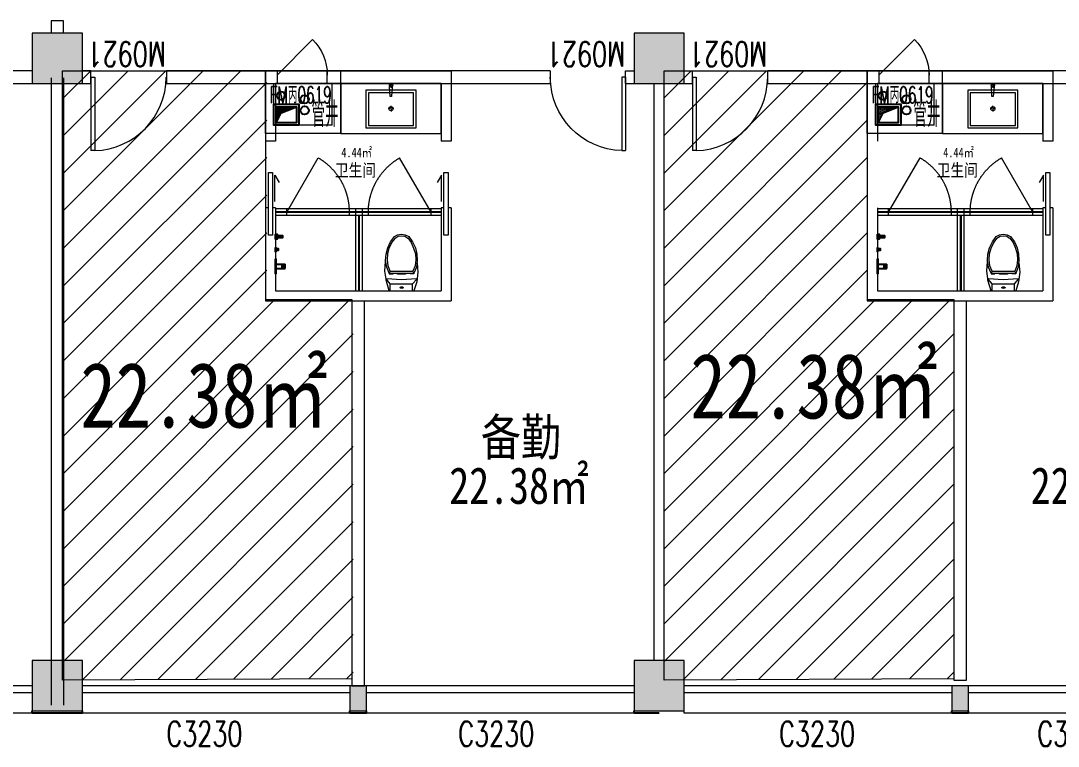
# Model space of a CAD drawing. Header units: millimetres. Extents: x 164760 to 3716174, y -1766400 to 11969.
# Drawn here: x 3548239 to 3560651, y -1520795 to -1512122 of the extents above; entities that cross this region are included whole.
import ezdxf

# ---------------------------------------------------------------- set-up
doc = ezdxf.new("R2010")
doc.units = ezdxf.units.MM
doc.header["$LTSCALE"] = 1000
doc.set_wipeout_variables(frame=1)
doc.linetypes.add('DOT', pattern=[0.2, 0.1, -0.1])
doc.linetypes.add('HIDDEN', pattern=[0.375, 0.25, -0.125, 0, 0])
doc.layers.get('0').update_dxf_attribs({"color": 253, "linetype": 'CONTINUOUS'})
for name, color, linetype, lineweight in [('COLUMN', 253, 'CONTINUOUS', 0), ('DOOR【门】', 253, 'CONTINUOUS', 0), ('FF-Door【门】', 253, 'CONTINUOUS', 0), ('FF-FIXT【洁具】', 253, 'CONTINUOUS', 0), ('FF-FURN【成品家私】', 253, 'CONTINUOUS', 0), ('FF-Win【窗】', 253, 'CONTINUOUS', 0), ('MK【门槛线】', 253, 'CONTINUOUS', 0), ('PUB_HATCH', 253, 'CONTINUOUS', 0), ('RC-Modelling【天花造型】', 253, 'CONTINUOUS', 0), ('RC-Text【天花文字】', 253, 'CONTINUOUS', 0), ('TXT【平面空间文字】', 253, 'CONTINUOUS', 0), ('WALL', 253, 'CONTINUOUS', 0), ('Wall【墙体】', 253, 'CONTINUOUS', 0), ('Wall【新建墙】', 253, 'CONTINUOUS', 0), ('WINDOW', 253, 'CONTINUOUS', 0), ('Xline【辅助线】', 253, 'CONTINUOUS', 0)]:
    doc.layers.add(name, color=color, linetype=linetype, lineweight=lineweight)
for name, color, linetype in [('DIM_LEAD', 253, 'CONTINUOUS'), ('FC-Text Annotation', 253, 'CONTINUOUS'), ('FF-FIXT', 253, 'CONTINUOUS'), ('PUB_TEXT', 253, 'CONTINUOUS'), ('SURFACE', 253, 'CONTINUOUS'), ('VPIPE-污水', 253, 'CONTINUOUS'), ('VPIPE-热给水', 253, 'CONTINUOUS'), ('VPIPE-给水', 253, 'CONTINUOUS'), ('WINDOW_TEXT', 253, 'CONTINUOUS'), ('填充', 253, 'CONTINUOUS'), ('洁具', 253, 'CONTINUOUS'), ('风道（排气道）', 253, 'CONTINUOUS')]:
    doc.layers.add(name, color=color, linetype=linetype)
doc.styles.add('-宋体', font='', dxfattribs={"width": 0.8})
doc.styles.add('_TCH_WINDOW', font='SIMPLEX', dxfattribs={"bigfont": 'GBCBIG'})
doc.styles.get("Standard").update_dxf_attribs({"font": 'GBENOR', "bigfont": 'GBCBIG'})
doc.styles.add('SUN', font='romans.shx', dxfattribs={"width": 0.8, "bigfont": 'hzdx.shx'})
doc.styles.add('宋体', font='', dxfattribs={"width": 0.7})
doc.styles.add('文字', font='')
doc.styles.get('-宋体').set_extended_font_data('SimSun')
doc.styles.get('宋体').set_extended_font_data('SimSun')
doc.styles.get('文字').set_extended_font_data('SimSun')

# ---------------------------------------------------------------- blocks, each defined once
blk = doc.blocks.new('$WINLIB2D$00000004')
for p, q in [((-0.5, 0.5), (0.5, 0.5)), ((-0.5, 0.5), (-0.5, -0.5)), ((0.5, -0.5), (0.5, 0.5)), ((-0.5, 0.2405796575893152), (0.5, 0.2405796575893152)), ((-0.5, -0.5), (0.5, -0.5))]:
    blk.add_line(p, q)
blk = doc.blocks.new('海龙_0918165925')
at = {"layer": 'PUB_HATCH'}
for points in [[(17700, -9000.000000011409), (18300, -9000.000000011409), (18300, -8400.000000011409), (17700, -8400.000000011409)], [(24899.99999999907, -9000.000000011409), (25499.99999999907, -9000.000000011409), (25499.99999999907, -8400.000000011409), (24899.99999999907, -8400.000000011409)], [(17700, -16500.00000001141), (18300, -16500.00000001141), (18300, -15900.00000001141), (17700, -15900.00000001141)], [(24899.99999999907, -16500.00000001117), (25499.99999999907, -16500.00000001117), (25499.99999999907, -15900.00000001117), (24899.99999999907, -15900.00000001117)], [(21700.00000001211, -16200.00000000884), (21499.99999991059, -16200.00000000884), (21499.99999991059, -16500.00000000884), (21700.00000001211, -16500.00000000884)], [(28900.00000001211, -16200.00000000163), (28700.00000001211, -16200.00000000163), (28700.00000001211, -16500.00000000163), (28900.00000001211, -16500.00000000163)]]:
    blk.add_hatch(color=256, dxfattribs=at).paths.add_polyline_path(points)
at = {"layer": 'COLUMN'}
for p, q in [((18300, -8400.000000011409), (17700, -8400.000000011409)), ((17700, -8400.000000011409), (17700, -9000.000000011409)), ((18300, -9000.000000011409), (18300, -8400.000000011409)), ((25499.99999999907, -8400.000000011409), (24899.99999999907, -8400.000000011409)), ((24899.99999999907, -8400.000000011409), (24899.99999999907, -9000.000000011409)), ((25499.99999999907, -9000.000000011409), (25499.99999999907, -8400.000000011409)), ((17700, -9000.000000011409), (18300, -9000.000000011409)), ((24899.99999999907, -9000.000000011409), (25499.99999999907, -9000.000000011409)), ((18300, -15900.00000001141), (17700, -15900.00000001141)), ((17700, -15900.00000001141), (17699.99999991059, -16200.00000000489)), ((18300.00000011362, -16200.00000001606), (18300, -15900.00000001141)), ((25499.99999999907, -15900.00000001117), (24899.99999999907, -15900.00000001117)), ((24899.99999999907, -15900.00000001117), (24899.99999991059, -16200.00000001932)), ((25500.00000011362, -16200.00000000163), (25499.99999999907, -15900.00000001117)), ((17700, -16500.00000001141), (18300, -16500.00000001141)), ((24899.99999999907, -16500.00000001117), (25499.99999999907, -16500.00000001117))]:
    blk.add_line(p, q, dxfattribs=at)
blk = doc.blocks.new('$DorLib2D$00000001')
for p, q in [((0.45, 0.975), (0.5000000000000002, 0.975)), ((0.45, 0), (0.45, 0.975)), ((0.5, 0), (0.5, 0.975)), ((0.5, 0), (0.45, 0))]:
    blk.add_line(p, q)
at = {"lineweight": 13}
blk.add_arc((0.475, 0), 0.975, 91.4692835813538, 180, dxfattribs=at)
blk = doc.blocks.new('PQD')
at = {"layer": '填充'}
h = blk.add_hatch(dxfattribs=at)
h.set_pattern_fill('DOTS', color=256, scale=10, style=0)
h.set_pattern_definition([(0, (0, 0), (7.9375, 15.875), [0, -15.875])])
h.paths.add_polyline_path([(517039.3606534046, 222520.7432957545), (516799.3606534047, 222520.7432957545), (516799.3606534047, 222330.7432957545), (516857.0893016653, 222450.5852683169)])
blk.add_lwpolyline([(516799.3606534047, 222330.7432957545), (516857.0893016653, 222450.5852683169), (517039.3606534046, 222520.7432957545)], dxfattribs=at)
at = {"layer": '风道（排气道）'}
for points in [[(516769.3606534046, 222550.7432957545), (517069.3606534046, 222550.7432957545), (517069.3606534046, 222300.7432957546), (516769.3606534046, 222300.7432957546)], [(516799.3606534047, 222520.7432957545), (517039.3606534046, 222520.7432957545), (517039.3606534046, 222330.7432957545), (516799.3606534047, 222330.7432957545)]]:
    blk.add_lwpolyline(points, close=True, dxfattribs=at)
blk = doc.blocks.new('$DorLib2D$00000114')
at = {"color": 0}
blk.add_line((0.4999999999999965, 3.6e-15), (-0.2071067811864751, 0.7071067811864858), dxfattribs=at)
blk.add_arc((0.5000000000013856, -1.1546e-12), 1.000000000001696, 135, 180, dxfattribs=at)
blk = doc.blocks.new('ZL_08130967')
at = {"layer": 'WINDOW'}
for p, q in [((-300.0000002686866, -374.2640686905361), (300.000000268803, -374.2640686906525)), ((-300.0000002686866, -374.2640686905361), (-300.0000002686866, -524.2640686903324)), ((300.000000268803, -524.2640686906525), (300.000000268803, -374.2640686906526)), ((-300.000000268803, -524.2640686906525), (300.000000268803, -524.2640686906525))]:
    blk.add_line(p, q, dxfattribs=at)
at = {"layer": 'WINDOW', "xscale": -600, "yscale": 600, "zscale": -600}
blk.add_blockref('$DorLib2D$00000114', (2.594897524e-07, -424.2640687119565), dxfattribs=at)
blk = doc.blocks.new('ZL_08155714')
at = {"layer": 'VPIPE-污水'}
blk.add_circle((-129.1592930657789, -712.0164852384477), 50, dxfattribs=at)
at = {"layer": 'VPIPE-热给水'}
blk.add_circle((153.8974417122081, -888.4944701527711), 50, dxfattribs=at)
at = {"layer": 'VPIPE-给水'}
blk.add_circle((153.8974417112767, -754.4488298522773), 50, dxfattribs=at)
at = {"layer": 'WALL'}
for p, q in [((-314.6437028925866, -1164.930908717448), (-314.6437028953806, -414.930906051537)), ((-314.6437028953806, -414.930906051537), (585.3562970589846, -414.9309060524683)), ((585.3562970589846, -1164.930908717215), (585.3562970589846, -414.9309060524683)), ((-214.64370288793, -1064.930908736074), (-214.6437028869986, -564.9309060706291)), ((-214.6437028869986, -564.9309060706291), (485.356297058519, -564.9309060713276)), ((485.356297058519, -1064.930908717681), (485.356297058519, -564.9309060713276)), ((485.356297058519, -1064.930908717681), (-214.6437028902583, -1064.930908714421)), ((585.3562970589846, -1164.930908717215), (-314.6437028925866, -1164.930908717448))]:
    blk.add_line(p, q, dxfattribs=at)
at = {"layer": 'WINDOW'}
for p, q in [((-175.1417361088097, -414.9309060522354), (424.8582644285634, -414.9309060522354)), ((-175.1417361088097, -414.9309060522354), (-175.1417361088097, -564.9309060520026)), ((424.8582644285634, -564.9309060522354), (424.8582644285634, -414.9309060522354)), ((-175.1417361088097, -564.9309060522354), (424.8582644285634, -564.9309060522354))]:
    blk.add_line(p, q, dxfattribs=at)
at = {"layer": 'DOOR【门】', "rotation": 359.9999999999407}
blk.add_blockref('ZL_08130967', (124.8582641605362, -40.66683738032679), dxfattribs=at)
at = {"layer": '洁具'}
blk.add_blockref('PQD', (-516984.0043562921, -223365.674204469), dxfattribs=at)
at = {"layer": 'TXT【平面空间文字】', "color": 3, "ltscale": 100, "style": 'SUN', "width": 0.6}
blk.add_text('FM丙0619', height=200, dxfattribs=at).set_placement((-262.7201560644175, -802.7310877612123, 8.09054457e-08))
at = {"layer": 'TXT【平面空间文字】', "width": 0.75}
blk.add_text('管井', height=300, dxfattribs=at).set_placement((236.4133385177701, -1085.331863474101))
blk = doc.blocks.new('A$C5D954283')
at = {"color": 8}
for p, q in [((-4.032000000006519, 505.5152297301683), (-26.20799999998417, 505.5152297301683)), ((1.164153e-10, 532.1264297300949), (1.164153e-10, 509.5472297300585)), ((1.164153e-10, 501.4832297300454), (1.164153e-10, 478.5008297301828)), ((25.80480000015814, 505.5152297301683), (4.032000000006519, 505.5152297301683)), ((1.164153e-10, 235.0799999996088), (1.164153e-10, 263.807999999728)), ((-5.039999999920837, 230.0399999998044), (-32.7599999998929, 230.0399999998044)), ((1.164153e-10, 225), (1.164153e-10, 196.2719999998808)), ((32.25600000005215, 230.0399999998044), (5.040000000037252, 230.0399999998044))]:
    blk.add_line(p, q, dxfattribs=at)
at = {"color": 0, "linetype": 'Continuous'}
for p, q in [((-11.15956800000276, 374.2569191276562), (-17.54950176004786, 495.4865680530201)), ((4.840431999997235, 374.2569191276562), (-11.15956799988635, 374.2569191276562)), ((15.14995655568782, 492.2146877725608), (4.840431999997235, 374.2569191276562))]:
    blk.add_line(p, q, dxfattribs=at)
at = {"color": 8, "ltscale": 1000, "const_width": 0.448}
blk.add_lwpolyline([(1.164153e-10, 505.7392297300975, -1), (1.164153e-10, 505.2912297302391, -1)], format="xyb", close=True, dxfattribs=at)
at = {"color": 0, "linetype": 'Continuous'}
blk.add_lwpolyline([(300, 0), (300, 450), (-300, 450), (-300, 0)], close=True, dxfattribs=at)
at = {"color": 8}
blk.add_lwpolyline([(270, 30), (270.0000000001164, 420), (-270, 420), (-270, 30)], close=True, dxfattribs=at)
at = {"color": 8, "const_width": 0.8399999999999997}
blk.add_lwpolyline([(0.1400000000139698, 230.4599999999628, -0.9999999999999998), (0.1400000000139698, 229.6199999998789, -0.9999999999999998)], format="xyb", close=True, dxfattribs=at)
at = {"color": 0, "linetype": 'Continuous'}
blk.add_circle((1.164153e-10, 505.5152297301683), 20.16, dxfattribs=at)
at = {"color": 8}
for centre, radius in [((0.2651944293174893, 505.7008297301363), 16.25438224187546), ((1.164153e-10, 230.0399999998044), 25.2)]:
    blk.add_circle(centre, radius, dxfattribs=at)
blk = doc.blocks.new('A$C78EA0098')
at = {"color": 33, "linetype": 'Continuous'}
for p, q in [((68.50000128359534, 375.2500000005239), (68.50000128359534, 332.2500000007567)), ((47.00000128359533, 353.7500000006403), (90.00000128336251, 353.7500000006403))]:
    blk.add_line(p, q, dxfattribs=at)
for p, q in [((4.999999124091118, 24.99999973730883, 9.256461575e-07), (81.00000097975135, 24.99999973725062, 9.256461575e-07)), ((81.00000097951852, -25.00000026274938, 3.560162716e-07), (81.00000097951852, 24.99999973725062, 3.560162716e-07)), ((81.00000097951852, 19.99999973730882, 9.256461575e-07), (87.98346753581427, 19.99999973725062, 9.256461575e-07)), ((84.0000009795185, 24.99999973725062, 9.256461575e-07), (114.0000009795185, 24.99999973725062, 9.256461575e-07)), ((84.0000009795185, 19.99999973730882, 3.560162716e-07), (84.0000009795185, 24.99999973725062, 3.560162716e-07)), ((114.0000009795185, -25.00000026274938, -2.136136142e-07), (114.0000009795185, 24.99999973725062, 3.560162716e-07)), ((4.999999124091118, -25.00000026274938, 3.560162716e-07), (81.00000097951852, -25.00000026274938, 3.560162716e-07)), ((81.00000097951852, -20.00000026274938, 3.560162716e-07), (87.98346753581427, -20.00000026274938, 3.560162716e-07)), ((84.0000009795185, -25.00000026274938, 3.560162716e-07), (84.0000009795185, -20.00000026274938, 3.560162716e-07)), ((84.00000097975135, -25.00000026274938, 3.560162716e-07), (114.0000009795185, -25.00000026274938, 3.560162716e-07))]:
    blk.add_line(p, q)
for points in [[(1.4293473214e-06, 383.7500000006403), (20.00000113737769, 383.7500000006403), (20.00000113737769, 323.7500000006403), (1.4293473214e-06, 323.7500000006403)], [(20.00000113737769, 368.7500000006403), (85.00000121048652, 368.7500000006403), (85.00000121048652, 338.7500000006403), (20.00000113737769, 338.7500000006403)], [(6.619375199e-07, 226.0000000006403), (3.000000408617779, 226.0000000006403), (3.000000408617779, 174.0000000006403), (6.619375199e-07, 174.0000000006403)], [(3.000000408617779, 212.5000000006403), (33.50000047450885, 212.5000000006403), (33.50000047450885, 187.5000000006403), (3.000000408617779, 187.5000000006403)], [(0, 90), (4.999999124091118, 90), (4.999999124091118, -90), (0, -90)]]:
    blk.add_lwpolyline(points, close=True)
for centre, radius in [((68.50000128359534, 353.7500000006403), 11.49999999988358), ((104.0000009795185, -2.62807589e-07, 7.12013287e-08), 5)]:
    blk.add_circle(centre, radius, dxfattribs=at)
blk.add_arc((57.75000097928568, -2.627493814e-07, 9.256461575e-07), 36.2500000002529, 316.397181032414, 43.60281896758604)
blk = doc.blocks.new('ZL_08127082')
at = {"layer": 'FF-FIXT【洁具】'}
for p, q in [((-184.0723225633846, -108.7700514605967), (-150.6046904385439, 0)), ((146.4211623065057, 0), (-150.6046904385439, 0)), ((-133.8707755542127, 0), (-133.8707755542127, -83.66927795595257)), ((133.8707755542127, 0), (133.8707755542127, -83.66927795595257)), ((146.4211623065057, 0), (179.8888932532863, -117.1369100807933)), ((-196.6227093156776, -221.7235322312918), (-184.0723225633846, -108.7700514605967)), ((-133.8707755542127, -83.66927795595257), (-184.0723225633846, -138.0542542752809)), ((133.8707755542127, -83.66927795595257), (-133.8707755542127, -83.66927795595257)), ((-20.91729478345951, -37.65116025687894), (-16.73386547336122, -33.46773094678065)), ((-20.91729478345951, -41.83458956703543), (-20.91729478345951, -37.65116025687894)), ((-16.73386547336122, -46.01811769907363), (-20.91729478345951, -41.83458956703543)), ((-16.73386547336122, -33.46773094678065), (-12.55043616326293, -33.46773094678065)), ((-12.55043616326293, -50.20154700923012), (-16.73386547336122, -46.01811769907363)), ((-12.55043616326293, -33.46773094678065), (-4.18347872106824, -29.28420281474246)), ((4.18347872106824, -50.20154700923012), (-12.55043616326293, -50.20154700923012)), ((-4.18347872106824, -29.28420281474246), (4.18347872106824, -33.46773094678065)), ((4.18347872106824, -33.46773094678065), (12.55033734132303, -33.46773094678065)), ((12.55033734132303, -46.01811769907363), (4.18347872106824, -50.20154700923012)), ((12.55033734132303, -33.46773094678065), (16.73386547336122, -37.65116025687894)), ((16.73386547336122, -41.83458956703543), (12.55033734132303, -46.01811769907363)), ((16.73386547336122, -37.65116025687894), (16.73386547336122, -41.83458956703543)), ((133.8707755542127, -83.66927795595257), (179.8888932532863, -138.0542542752809)), ((179.8888932532863, -117.1369100807933), (196.6227093157358, -234.2739189835847)), ((-188.255850695481, -334.6770130019868), (-196.6227093156776, -221.7235322312918)), ((-179.8888932532863, -142.2376835854375), (-4.94109699503e-05, -133.8708249651827)), ((-179.8888932532863, -284.4754659928149), (-150.6046904385439, -213.3565747890971)), ((-163.1550771908951, -301.2092820552061), (-138.0543036862509, -234.2739189835847)), ((-150.6046904385439, -204.9896173469024), (-104.5865727394703, -204.9896173469024)), ((-150.6046904385439, -213.3565747890971), (-150.6046904385439, -204.9896173469024)), ((-138.0543036862509, -234.2739189835847), (-150.6046904385439, -213.3565747890971)), ((146.4211623065057, -213.3565747890971), (-150.6046904385439, -213.3565747890971)), ((133.8707755542127, -234.2739189835847), (-138.0543036862509, -234.2739189835847)), ((-104.5865727394703, -204.9896173469024), (-104.5865727394703, -213.3565747890971)), ((-50.20159642014187, -213.3565747890971), (-50.20159642014187, -200.8061880368041)), ((-50.20159642014187, -200.8061880368041), (46.01806828810367, -200.8061880368041)), ((46.01806828810367, -213.3565747890971), (-50.20159642014187, -213.3565747890971)), ((-4.94109699503e-05, -133.8708249651827), (-4.94109699503e-05, -138.0542542752809)), ((-4.94109699503e-05, -133.8708249651827), (175.7053651212482, -142.2376835854375)), ((46.01806828810367, -200.8061880368041), (46.01806828810367, -213.3565747890971)), ((100.4030446074321, -204.9896173469024), (100.4030446074321, -213.3565747890971)), ((146.4211623065057, -204.9896173469024), (100.4030446074321, -204.9896173469024)), ((133.8707755542127, -234.2739189835847), (146.4211623065057, -213.3565747890971)), ((133.8707755542127, -234.2739189835847), (158.9715490588569, -301.2092820552061)), ((146.4211623065057, -213.3565747890971), (146.4211623065057, -204.9896173469024)), ((146.4211623065057, -213.3565747890971), (175.7053651212482, -284.4754659928149)), ((184.0723225634429, -133.8708249651827), (175.7053651212482, -142.2376835854375)), ((184.0723225634429, -125.503867522988), (184.0723225634429, -133.8708249651827)), ((196.6227093157358, -234.2739189835847), (188.2557518735411, -351.4108290644363)), ((-188.255850695481, -363.9612158167292), (-179.8888932532863, -284.4754659928149)), ((-184.0723225633846, -439.2635363305453), (-188.255850695481, -363.9612158167292)), ((-171.5219358111499, -372.3281732589239), (-163.1550771908951, -301.2092820552061)), ((-167.3385065009934, -443.4469656406435), (-171.5219358111499, -372.3281732589239)), ((158.9715490588569, -301.2092820552061), (167.3385065010516, -372.3281732589239)), ((167.3385065010516, -372.3281732589239), (163.1549783689552, -443.4469656406435)), ((175.7053651212482, -284.4754659928149), (188.2557518735411, -363.9612158167292)), ((188.2557518735411, -363.9612158167292), (184.0723225634429, -439.2635363305453)), ((-167.3385065009934, -514.5658568443614), (-184.0723225633846, -439.2635363305453)), ((-146.4211623065057, -510.3824275342049), (-167.3385065009934, -443.4469656406435)), ((163.1549783689552, -443.4469656406435), (146.4211623065057, -510.3824275342049)), ((184.0723225634429, -439.2635363305453), (163.1549783689552, -514.5658568443614)), ((-133.8707755542127, -585.684748048021), (-167.3385065009934, -514.5658568443614)), ((-117.1369594918215, -577.3177906058263), (-146.4211623065057, -510.3824275342049)), ((-87.85275667707901, -648.436681809544), (-133.8707755542127, -585.684748048021)), ((-75.30236992478603, -635.8862950572511), (-117.1369594918215, -577.3177906058263)), ((112.9534313597833, -577.3177906058263), (71.11884179274784, -631.7027669251547)), ((129.6873462441144, -585.684748048021), (83.66922854504082, -648.436681809544)), ((146.4211623065057, -510.3824275342049), (112.9534313597833, -577.3177906058263)), ((163.1549783689552, -514.5658568443614), (129.6873462441144, -585.684748048021)), ((-46.01806828810367, -669.3539271820919), (-87.85275667707901, -648.436681809544)), ((-41.83463897800538, -652.6201111196423), (-75.30236992478603, -631.7027669251547)), ((-4.94109699503e-05, -677.7208846242283), (-46.01806828810367, -669.3539271820919)), ((-4.94109699503e-05, -656.8035404297407), (-41.83463897800538, -652.6201111196423)), ((37.6511108459672, -652.6201111196423), (-4.94109699503e-05, -656.8035404297407)), ((46.01806828810367, -669.3539271820919), (-4.94109699503e-05, -677.7208846242283)), ((75.30227110284613, -631.7027669251547), (37.6511108459672, -652.6201111196423)), ((83.66922854504082, -648.436681809544), (46.01806828810367, -669.3539271820919))]:
    blk.add_line(p, q, dxfattribs=at)
blk = doc.blocks.new('ZL_08123655')
at = {"layer": 'FF-FIXT【洁具】'}
for p, q in [((-184.0723225633846, -138.0542542752809), (-188.255850695481, -129.6872968331445)), ((-179.8888932532863, -142.2376835854375), (-184.0723225633846, -138.0542542752809))]:
    blk.add_line(p, q, dxfattribs=at)
at = {"layer": 'DIM_LEAD'}
blk.add_blockref('ZL_08127082', (0, 0), dxfattribs=at)
blk = doc.blocks.new('DOORBLK101')
at = {"layer": 'FF-Door【门】'}
blk.add_line((-0.5, 0), (2e-16, 0.8660254037844385), dxfattribs=at)
at = {"layer": 'FF-Door【门】', "color": 8, "linetype": 'HIDDEN', "ltscale": 15}
blk.add_arc((-0.5, 0), 1, 0, 60, dxfattribs=at)
blk = doc.blocks.new('海龙_0926162936')
at = {"layer": 'Xline【辅助线】'}
h = blk.add_hatch(dxfattribs=at)
h.set_pattern_fill('ANSI31', color=1, scale=100)
h.set_pattern_definition([(45, (1450.107848145999, -16586.02705521113), (-224.5064030267288, 224.5064030267288), [])])
h.paths.add_polyline_path([(21490.00000031851, -12039.00967137166), (20455.0041793338, -12039.00967137166), (20455.0967715201, -9303.74999999674), (18025.00000003027, -9303.75000000163), (18025.00000003027, -16586.02705448819), (21490.00000031898, -16571.02705317014)])
h = blk.add_hatch(dxfattribs=at)
h.set_pattern_fill('ANSI31', color=1, scale=100)
h.set_pattern_definition([(45, (8635.107848100364, -16586.02705521532), (-224.5064030267288, 224.5064030267288), [])])
h.paths.add_polyline_path([(28675.00000027288, -12039.00967137585), (27640.00417928817, -12039.00967137585), (27640.09677147446, -9303.750000000931), (25209.99999998463, -9303.75000000582), (25209.99999998463, -16586.02705449238), (28675.00000027334, -16571.02705317433)])
at = {"layer": 'FF-FURN【成品家私】', "color": 1}
for points in [[(20475.00418701675, -10519.4057013914), (20525.00418701675, -10519.4057013914), (20525.00418701675, -11269.4057013914), (20475.00418701675, -11269.4057013914)], [(22575.00418682071, -10519.4057013914), (22625.0041868207, -10519.4057013914), (22625.0041868207, -11269.4057013914), (22575.00418682071, -11269.4057013914)], [(29775.0041866391, -10519.4057013914), (29825.0041866391, -10519.4057013914), (29825.0041866391, -11269.4057013914), (29775.0041866391, -11269.4057013914)]]:
    blk.add_lwpolyline(points, close=True, dxfattribs=at)
for points in [[(20553.60562524805, -10866.55077414145), (20553.60562524805, -10552.27771466924), (20604.41801029025, -10639.30751462909)], [(22546.40276195249, -10866.55077414145), (22546.40276195249, -10552.27771466924), (22495.59037691029, -10639.30751462909)], [(29746.40276177088, -10866.55077414145), (29746.40276177088, -10552.27771466924), (29695.59037672868, -10639.30751462909)]]:
    blk.add_lwpolyline(points, dxfattribs=at)
at = {"layer": 'MK【门槛线】', "color": 1}
for p, q in [((22540.0041793501, -10954.00967778451), (20560.00417942181, -10954.00967778265)), ((22540.00417934963, -11034.00967778382), (20560.00417942135, -11034.00967778265)), ((20695.36580991978, -11034.00967778405), (20695.36580991931, -10954.00967778428)), ((21445.36580991978, -11034.00967778335), (21445.36580991931, -10954.00967778358)), ((21516.5041812663, -10954.00967778358), (21516.50418126537, -11934.0096753845)), ((21596.50418126537, -10954.00967778451), (21596.50418126443, -11934.00967527297)), ((21671.54751029331, -11034.00967778335), (21671.54751029331, -10954.00967778358)), ((22421.54751029331, -11034.00967778405), (22421.54751029331, -10954.00967778428)), ((29740.00417916849, -10954.00967778451), (27760.0041792402, -10954.00967778265)), ((29740.00417916803, -11034.00967778382), (27760.00417923974, -11034.00967778265)), ((27895.36580973817, -11034.00967778405), (27895.3658097377, -10954.00967778428)), ((28645.36580973817, -11034.00967778335), (28645.36580973771, -10954.00967778358)), ((28716.50418108469, -10954.00967778358), (28716.50418108376, -11934.0096753845)), ((28796.50418108376, -10954.00967778451), (28796.50418108283, -11934.00967527297)), ((28871.54751011171, -11034.00967778335), (28871.54751011171, -10954.00967778358)), ((29621.54751011171, -11034.00967778405), (29621.54751011171, -10954.00967778428))]:
    blk.add_line(p, q, dxfattribs=at)
at = {"layer": 'RC-Text【天花文字】', "color": 1}
for points in [[(18009.99999998463, -9303.750000001399), (20440.09677147446, -9303.749999996508), (20440.00417928817, -12039.00967137143), (21475.00000027288, -12039.00967137143), (21475.00000027334, -16571.0270531699), (18009.99999998463, -16586.02705448796), (18009.99999998463, -9303.750000001399)], [(25209.99999998463, -9303.750000001399), (27640.09677147446, -9303.749999996508), (27640.00417928817, -12039.00967137143), (28675.00000027288, -12039.00967137143), (28675.00000027334, -16571.0270531699), (25209.99999998463, -16586.02705448796), (25209.99999998463, -9303.750000001399)]]:
    blk.add_lwpolyline(points, dxfattribs=at)
at = {"layer": 'SURFACE', "color": 1}
for p, q in [((17649.99999996601, -16983.74999999464), (17649.99999996601, -16953.74999999697)), ((17949.99999999907, -16983.74999999697), (17649.99999996601, -16983.74999999464)), ((18249.999999966, -16983.74999999464), (17949.99999999907, -16983.74999999697)), ((18249.999999966, -16983.74999999464), (18249.999999966, -16953.74999999697)), ((21449.99999996601, -16983.74999999464), (21449.99999996601, -16953.74999999697)), ((21650.00000005821, -16983.74999999464), (21449.99999996601, -16983.74999999464)), ((21650.00000005821, -16983.74999999464), (21650.00000005821, -16953.74999999697)), ((24849.99999996601, -16983.74999999464), (24849.99999996601, -16953.74999999697)), ((25149.99999999907, -16983.74999999697), (24849.99999996601, -16983.74999999464)), ((28649.99999996601, -16983.75000000489), (28649.99999996601, -16953.74999999697)), ((28849.99999996601, -16983.75000000489), (28649.99999996601, -16983.75000000489)), ((28849.99999996601, -16983.75000000489), (28849.99999996601, -16953.74999999697))]:
    blk.add_line(p, q, dxfattribs=at)
at = {"layer": 'Wall【墙体】', "color": 1}
for p, q in [((18025.12414111756, -8705.113367216894), (17875.12414100859, -8705.113367216662)), ((17875.12414100859, -8705.113367216662), (17875.12414106168, -8854.888526809867)), ((18025.12414106168, -8854.888526809867), (18025.12414111756, -8705.113367216894)), ((17650.00000000046, -9303.750000030503), (15100, -9303.75000003376)), ((18352.28241865942, -9304.888526671566), (18242.18140658876, -9304.888526658293)), ((18352.28241906641, -9303.749999908729), (18249.99999996228, -9303.749999845633)), ((18352.28241906641, -9453.74999990873), (18352.28241906641, -9303.749999908729)), ((18352.28241865942, -9453.74999990873), (18352.28241865942, -9303.749999908729)), ((18352.28241865942, -9303.749999908729), (18352.29078454478, -9303.749999908729)), ((18352.29078454478, -9453.74999990873), (18352.29078454478, -9303.749999908729)), ((18352.29078495176, -9453.74999990873), (18352.29078495176, -9303.749999908729)), ((19254.9080102886, -9303.749999908729), (19254.9080102886, -9453.74999990873)), ((19254.9080102886, -9303.749999908729), (19254.9080102886, -9453.74999990873)), ((19254.91637617396, -9303.749999908729), (19254.91637617396, -9453.74999990873)), ((19254.91637617396, -9303.749999908729), (19254.91637617396, -9453.74999990873)), ((23845.09198758984, -9303.749997850973), (19254.91637098603, -9303.749997850973)), ((23845.09198758984, -9303.749999908729), (23845.09198758984, -9453.74999990873)), ((23845.09198758984, -9303.749997850973), (23845.09198758984, -9453.74999990873)), ((24747.70921333786, -9303.749999920372), (24849.99999998929, -9303.749999922933)), ((24747.71757921903, -9303.749999908729), (24747.70921333367, -9303.749999908729)), ((24747.70921333367, -9453.74999990873), (24747.70921333367, -9303.749999908729)), ((24747.70921292668, -9453.74999990873), (24747.70921292668, -9303.749999908729)), ((24747.71757881204, -9453.74999990873), (24747.71757881204, -9303.749999908729)), ((24747.71757921903, -9453.74999990873), (24747.71757921903, -9303.749999908729)), ((25449.99999993621, -9303.749999997206), (25548.12114761723, -9303.749999980908)), ((25548.12114764238, -9454.888529135378), (25548.12114764238, -9304.888529015703)), ((30424.45413946733, -9303.749997850973), (26448.12114764238, -9303.749997850973)), ((26448.12114764238, -9453.749997850973), (26448.12114764238, -9303.749997850973)), ((17875.00000000233, -9386.02705517062), (17874.9999999986, -16286.02705520112)), ((18025.00000000233, -9386.027054316131), (18024.9999999986, -16286.02705520112)), ((15100, -9453.75000001816), (17650, -9453.749999997204)), ((18242.18140658876, -9454.888526809867), (18352.28241865942, -9454.888526791243)), ((18249.99999996228, -9453.749999997204), (18352.28241906641, -9453.74999990873)), ((19254.9080102886, -9453.74999990873), (19252.28241865942, -9453.74999990873)), ((19254.9080102886, -9453.74999990873), (19252.28241865942, -9453.74999990873)), ((19254.91637617396, -9453.74999990873), (19252.28241865942, -9453.74999990873)), ((19254.91637098603, -9453.749997850973), (23845.08362170449, -9453.749997850973)), ((22540.0041793501, -9453.750000146218), (20560.00417942228, -9453.750000146218)), ((23845.08362170449, -9453.74999990873), (23847.71757921903, -9453.74999990873)), ((23845.09198758984, -9453.74999990873), (23847.71757921903, -9453.74999990873)), ((23845.09198758984, -9453.74999990873), (23847.71757921903, -9453.74999990873)), ((24747.70921333413, -9453.749999920372), (24849.99999998557, -9453.749999922931)), ((25449.99999996135, -9453.749999997204), (25548.12114764238, -9453.749999980908)), ((26448.12114764238, -9453.749997850973), (30424.45413946733, -9453.749997850973)), ((29740.00417916849, -9453.750000146218), (27760.00417924067, -9453.750000146218)), ((17874.99999999953, -10626.02446570154), (17874.99999999953, -16886.02705520112)), ((18024.99999999953, -10626.02446570154), (18024.99999999953, -16886.02705520112)), ((21650.00000001211, -16653.74999999464), (21449.9999999106, -16653.74999999464)), ((21449.9999999106, -16653.74999999464), (21449.9999999106, -16953.74999999464)), ((21650.00000001211, -16953.74999999464), (21650.00000001211, -16653.74999999464)), ((28850.00000001211, -16653.74999998743), (28650.00000001211, -16653.74999998743)), ((28650.00000001211, -16653.74999998743), (28650.00000001211, -16953.74999998743)), ((28850.00000001211, -16953.74999998743), (28850.00000001211, -16653.74999998743)), ((21449.9999999106, -16953.74999999464), (21650.00000001211, -16953.74999999464)), ((28650.00000001211, -16953.74999998743), (28850.00000001211, -16953.74999998743))]:
    blk.add_line(p, q, dxfattribs=at)
for points in [[(21474.99999893969, -12039.00967137143), (21474.99999893969, -16653.74999670638), (21624.99999893876, -16653.74999670638), (21624.99999893876, -12054.00965534337)], [(28675.00266263215, -12039.00967137143), (28674.99999893876, -16586.0270536968), (28824.99999893783, -16586.0270536968), (28825.00265384419, -12054.00965534337)]]:
    blk.add_lwpolyline(points, dxfattribs=at)
at = {"layer": 'Wall【新建墙】', "color": 1}
for p, q in [((20440.00417938409, -9303.750000148313), (22660.00417478429, -9303.750000148779)), ((20440.00417938409, -9303.750000148313), (20440.00417947024, -10142.86630075495)), ((22660.00417478429, -9303.750000148779), (22660.00418516155, -10142.86626854329)), ((27640.00417920249, -9303.750000148313), (29860.00417460268, -9303.750000148779)), ((27640.00417920249, -9303.750000148313), (27640.00417928863, -10142.86630075495)), ((29860.00417460268, -9303.750000148779), (29860.00418497995, -10142.86626854329)), ((20560.00417942228, -9453.750000146218), (20560.00417942228, -10142.86630074377)), ((22540.0041793501, -9453.750000146218), (22540.00417934963, -10142.86630049208)), ((27760.00417924067, -9453.750000146218), (27760.00417924067, -10142.86630074377)), ((29740.00417916849, -9453.750000146218), (29740.00417916803, -10142.86630049208)), ((20560.00417942228, -10142.86630074377), (20440.00417947024, -10142.86630075495)), ((22660.00418516155, -10142.86626854329), (22540.00418452918, -10142.86626855447)), ((29860.00418497995, -10142.86626854329), (29740.00418434758, -10142.86626855447)), ((20440.00417954568, -10942.86630075494), (20440.00417965511, -12054.00967240939)), ((20475.00418701675, -10942.86630075169), (20440.00417954568, -10942.86630075494)), ((20560.00417942135, -10942.86630074377), (20525.00418701675, -10942.86630074703)), ((20560.00417942135, -10942.86630074377), (20560.00417942135, -11934.0096737484)), ((22540.00417934963, -10942.86626855447), (22540.00417934917, -11934.00967401895)), ((22575.00418682071, -10942.86626855121), (22540.00417934963, -10942.86626855447)), ((22660.00419429178, -10942.86626854329), (22625.0041868207, -10942.86626854655)), ((22660.00419429178, -10942.86626854329), (22660.00420754496, -12054.00967240007)), ((27640.00417936407, -10942.86630075494), (27640.0041794735, -12054.00967240939)), ((27760.00417923974, -10942.86630074377), (27760.00417923974, -11934.0096737484)), ((29740.00417916803, -10942.86626855447), (29740.00417916756, -11934.00967401895)), ((29775.0041866391, -10942.86626855121), (29740.00417916803, -10942.86626855447)), ((29860.00419411017, -10942.86626854329), (29825.0041866391, -10942.86626854655)), ((29860.00419411017, -10942.86626854329), (29860.00420736335, -12054.00967240007)), ((20560.0041819145, -11934.00967778265), (22540.00417934917, -11934.00967401895)), ((27760.00418173289, -11934.00967778265), (29740.00417916756, -11934.00967401895))]:
    blk.add_line(p, q, dxfattribs=at)
for points in [[(20440.00417965511, -12054.00967240939), (22660.00420754496, -12054.00964043755)], [(27640.0041794735, -12054.00967240939), (29860.00420736335, -12054.00964043755)]]:
    blk.add_lwpolyline(points, dxfattribs=at)
at = {"layer": 'WINDOW', "color": 1, "linetype": 'Continuous'}
for p, q in [((22540.0041793501, -10989.00967778405), (20560.00417942181, -10989.00967778265)), ((22540.00417934963, -10999.00967778382), (20560.00417942181, -10999.00967778265)), ((21551.5041812649, -11034.00967778312), (21551.5041812649, -11934.0096753356)), ((21561.5041812649, -11034.00967778358), (21561.50418126443, -11934.00967532187)), ((29740.00417916849, -10989.00967778405), (27760.0041792402, -10989.00967778265)), ((29740.00417916803, -10999.00967778382), (27760.0041792402, -10999.00967778265)), ((28751.50418108329, -11034.00967778312), (28751.50418108329, -11934.0096753356)), ((28761.50418108329, -11034.00967778358), (28761.50418108283, -11934.00967532187))]:
    blk.add_line(p, q, dxfattribs=at)
at = {"layer": 'Xline【辅助线】', "color": 1}
for p, q in [((25089.99999998463, -16353.7499999227), (25089.99999998463, -9453.750000804896)), ((25209.99999998463, -16353.7499999227), (25209.99999998463, -9453.750000804896))]:
    blk.add_line(p, q, dxfattribs=at)
at = {"color": 1, "xscale": 750, "yscale": 750, "zscale": 750, "rotation": 359.9999999999881}
for p in [(21070.36580991931, -10994.00967778149), (28270.3658097377, -10994.00967778149)]:
    blk.add_blockref('DOORBLK101', p, dxfattribs=at)
at = {"color": 1, "xscale": -750, "yscale": 750, "zscale": 750}
for p in [(22045.48008402763, -10994.00967778451), (29245.48008384602, -10994.00967778451)]:
    blk.add_blockref('DOORBLK101', p, dxfattribs=at)
at = {"layer": 'COLUMN', "color": 1}
blk.add_blockref('海龙_0918165925', (-50, -453.7499999857973), dxfattribs=at)
at = {"layer": 'DIM_LEAD', "color": 1, "rotation": 180}
for p in [(22066.28522282513, -11934.00967470929), (29266.28522264352, -11934.00967470929)]:
    blk.add_blockref('ZL_08123655', p, dxfattribs=at)
at = {"layer": 'FF-Door【门】', "color": 1}
ref = blk.add_blockref('$DorLib2D$00000001', (18802.28241865942, -9379.888526789844), dxfattribs=dict(at, xscale=900, yscale=900, zscale=-900, rotation=180))
ref.add_attrib('A', 'M0921', (19247.28241865942, -8956.138526750028), dxfattribs={"layer": 'WINDOW_TEXT', "height": 297.5, "rotation": 180, "style": '_TCH_WINDOW', "width": 0.7058823529411766})
ref = blk.add_blockref('$DorLib2D$00000001', (24297.71757921903, -9379.888526789844), dxfattribs=dict(at, xscale=-900, yscale=900, zscale=-900, rotation=180))
ref.add_attrib('A', 'M0921', (24742.71757921902, -8956.138526750028), dxfattribs={"layer": 'WINDOW_TEXT', "height": 297.5, "rotation": 180, "style": '_TCH_WINDOW', "width": 0.7058823529411766})
ref = blk.add_blockref('$DorLib2D$00000001', (25998.12114764238, -9379.888529133983), dxfattribs=dict(at, xscale=900, yscale=900, zscale=-900, rotation=180))
ref.add_attrib('A', 'M0921', (26443.12114764238, -8956.138529094167), dxfattribs={"layer": 'WINDOW_TEXT', "height": 297.5, "rotation": 180, "style": '_TCH_WINDOW', "width": 0.7058823529411766})
at = {"layer": 'FF-FIXT', "color": 1, "rotation": 359.9999990478219}
for p in [(20560.00417942135, -11640.06776456954), (27760.00417923974, -11640.06776456954)]:
    blk.add_blockref('A$C78EA0098', p, dxfattribs=at)
at = {"layer": 'FF-Win【窗】', "color": 1}
ref = blk.add_blockref('$WINLIB2D$00000004', (16049.99999998463, -16818.74999999697), dxfattribs=dict(at, xscale=3200, yscale=-330, zscale=3200, rotation=180))
ref.add_attrib('A', 'C3230', (15547.12739978451, -17377.49999999697), dxfattribs={"layer": 'WINDOW_TEXT', "height": 297.5, "style": '_TCH_WINDOW', "width": 0.7058823529411766})
ref = blk.add_blockref('$WINLIB2D$00000004', (19850, -16818.74999999697), dxfattribs=dict(at, xscale=3200, yscale=-330, zscale=3200, rotation=180))
ref.add_attrib('A', 'C3230', (19255.48383514024, -17377.49999999697), dxfattribs={"layer": 'WINDOW_TEXT', "height": 297.5, "style": '_TCH_WINDOW', "width": 0.7058823529411766})
ref = blk.add_blockref('$WINLIB2D$00000004', (23249.99999998464, -16818.74999999697), dxfattribs=dict(at, xscale=3200, yscale=-330, zscale=3200, rotation=180))
ref.add_attrib('A', 'C3230', (22747.12739978451, -17377.49999999697), dxfattribs={"layer": 'WINDOW_TEXT', "height": 297.5, "style": '_TCH_WINDOW', "width": 0.7058823529411766})
ref = blk.add_blockref('$WINLIB2D$00000004', (27049.99999999907, -16818.74999999697), dxfattribs=dict(at, xscale=3200, yscale=-330, zscale=3200, rotation=180))
ref.add_attrib('A', 'C3230', (26584.95264519006, -17377.49999999697), dxfattribs={"layer": 'WINDOW_TEXT', "height": 297.5, "style": '_TCH_WINDOW', "width": 0.7058823529411766})
ref = blk.add_blockref('$WINLIB2D$00000004', (30449.99999998324, -16818.74999999697), dxfattribs=dict(at, xscale=3200, yscale=-330, zscale=3200, rotation=180))
ref.add_attrib('A', 'C3230', (29674.69681278011, -17377.49999999697), dxfattribs={"layer": 'WINDOW_TEXT', "height": 297.5, "style": '_TCH_WINDOW', "width": 0.7058823529411766})
at = {"layer": 'Wall【墙体】', "color": 1}
for p in [(20754.64788229298, -8888.819094192702), (27954.64788211137, -8888.819094192702)]:
    blk.add_blockref('ZL_08155714', p, dxfattribs=at)
at = {"layer": 'FC-Text Annotation', "color": 1, "style": '文字', "width": 0.8}
for s, p in [('备勤', (23017.27800065791, -13902.15195057541)), ('22.38㎡', (22638.53434014553, -14480.42675435403)), ('22.38㎡', (29595.35625796998, -14480.42675435403))]:
    blk.add_text(s, height=438.5811050578959, dxfattribs=at).set_placement(p)
at = {"layer": 'PUB_TEXT', "color": 1, "style": '宋体', "width": 0.8}
for p in [(25523.75414615311, -13459.04100883612), (18226.79922409914, -13567.76764349686)]:
    blk.add_text('22.38㎡', height=777.0848529511239, dxfattribs=at).set_placement(p)
at = {"layer": 'RC-Text【天花文字】', "color": 1, "style": '宋体', "width": 0.8}
for p in [(21347.79814789165, -10336.57420319272), (28547.79814771004, -10336.57420319272)]:
    blk.add_text('4.44㎡', height=112.5, dxfattribs=at).set_placement(p)
at = {"layer": 'TXT【平面空间文字】', "color": 1, "style": '-宋体', "width": 0.8}
for p in [(21270.99947179016, -10566.45801333454), (28470.99947160855, -10566.45801333454)]:
    blk.add_text('卫生间', height=150, dxfattribs=at).set_placement(p)
at = {"layer": 'FF-FIXT【洁具】', "color": 1, "linetype": 'Continuous'}
for p in [(21942.24992054515, -9985.876429876778), (29142.24992036354, -9985.876429876778)]:
    blk.add_blockref('A$C5D954283', p, dxfattribs=at)
for points in [[(22540.0041793501, -9453.750000146218), (21340.00417935197, -9453.750000146683), (21340.00417935197, -10053.75000015087), (22540.00417935057, -10053.75000015041)], [(29740.00417916849, -9453.750000146218), (28540.00417917036, -9453.750000146683), (28540.00417917036, -10053.75000015087), (29740.00417916896, -10053.75000015041)]]:
    blk.add_lwpolyline(points, close=True, dxfattribs=at)

msp = doc.modelspace()

# ---------------------------------------------------------------- block references
at = {"layer": 'RC-Modelling【天花造型】'}
msp.add_blockref('海龙_0926162936', (3530726.910980023, -1503417.096718103), dxfattribs=at)

doc.saveas('drawing.dxf')
